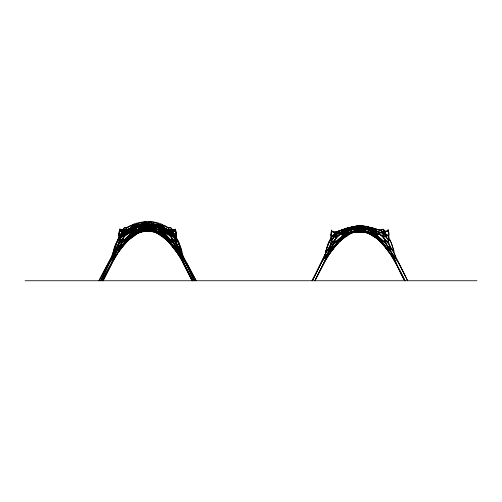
<?xml version="1.0" encoding="UTF-8"?>
<svg xmlns="http://www.w3.org/2000/svg" width="502" height="502" viewBox="0 0 502 502"><rect width="100%" height="100%" fill="white"/><g stroke="black" fill="none" stroke-linecap="round" stroke-linejoin="round"><path stroke-width="0.75" d="M113.069 254.909L112.718 257.463L114.368 257.4L116.633 254.89L114.381 257.463L112.705 257.4L115.767 253.171L112.103 262.766L102.979 280.743L112.103 262.766L120.129 249.067L112.103 262.766L102.979 280.743L112.103 262.766L117.305 248.992L119.238 245.698L124.44 239.724L129.591 234.748L134.919 231.083L138.025 229.571L144.582 227.626L147.582 227.381L153.549 228.372L160.245 231.083L165.572 234.748L170.724 239.718L175.926 245.704L177.859 248.992L183.061 262.766L192.184 280.743L183.061 262.766L167.787 237.044L164.976 233.399L152.903 223.603L150.405 222.656L144.89 222.06L140.987 222.267L134.574 224.827L132.032 226.371L128.085 230.713L118.528 244.022L100.726 280.743L109.543 262.766L120.48 245.704L126.435 228.372L126.084 227.381L124.609 227.337C121.722 230.951 122.394 236.147 119.721 239.981L121.089 240.433L122.833 239.718L124.433 239.718L125.425 240.427L127.037 239.981L138.063 231.648L141.614 228.372L144.457 226.954L153.047 225.392L156.022 224.231L158.205 224.231L165.754 226.289L172.581 231.648L175.731 236.323L180.268 248.208L182.446 257.463L185.621 262.766L194.437 280.743L176.629 244.022L165.309 228.423L163.131 226.371L158.036 223.603L154.177 222.267L147.582 221.256L134.825 223.541L128.33 226.954L122.582 231.648L119.426 236.323L116.803 242.817L114.895 248.208L112.705 257.4L109.543 262.766L100.726 280.743L113.069 254.909L117.499 246.777L119.721 239.975L119.294 231.798L119.206 233.913L121.095 234.001L122.413 232.614C130.187 228.172 138.088 222.631 147.582 223.051C157.076 222.631 164.976 228.172 172.751 232.614L174.062 234.007L175.951 233.913L175.869 231.805L175.644 238.023L177.815 240.803L180.802 250.385C177.143 247.643 175.474 242.41 175.644 238.017L177.808 240.816M127.452 229.703L126.077 229.571L125.381 231.083L123.53 232.269L122.042 234.227L124.521 234.748L124.546 233.035L123.53 232.269L122.042 234.221L124.521 234.754C128.274 230.751 135.433 228.51 137.04 223.083M108.363 263.173L119.903 247.04L124.063 236.48L124.12 234.842L126.127 230.713L125.776 229.59L124.352 229.276L123.341 230.305C117.844 248.151 107.346 263.996 98.982 280.743L112.09 255.587L115.993 243.784L118.767 237.565L122.068 233.317L124.05 231.811L130.514 228.504L147.582 225.724L150.198 225.881L161.305 228.617L163.426 229.433L167.361 232.872L177.319 245.177L196.182 280.743L186.794 263.173L175.261 247.04L171.1 236.48L171.031 234.848L169.03 230.713L169.381 229.59L170.805 229.276L174.068 234.001M171.822 230.305L170.805 229.276L169.199 229.885C165.233 229.765 162.629 226.377 158.877 225.731L158.205 225.887L158.268 227.199L159.812 228.617L161.305 228.617L162.981 229.897L165.855 236.473C160.069 232.156 153.022 229.979 145.919 229.276C137.68 231.303 129.855 234.923 123.963 241.211L122.331 241.217C123.806 237.666 124.264 234.014 126.127 230.663L125.776 229.59L124.358 229.282L123.228 230.656L121.528 231.56L119.664 231.384L118.616 235.105L119.099 241.255L120.505 241.795L123.963 241.211L124.979 241.795C131.882 238.544 137.291 232.344 144.45 229.47C149.941 229.219 155.256 226.314 160.69 227.651C175.543 229.094 181.071 245.434 183.374 258.022L181.605 258.015C172.807 248.113 165.208 233.869 150.995 231.378C143.164 230.763 135.339 233.01 127.803 232.872L127.182 232.049L125.745 231.755L122.457 231.874L119.664 231.384L119.457 230.236L118.616 235.105L120.48 235.469L121.93 234.227C127.96 232.614 132.716 227.82 139.098 227.117C149.144 229.583 160.502 230.794 168.164 238.657C182.038 248.716 183.65 267.215 192.906 280.743C185.2 264.761 176.089 249.318 165.265 235.294C159.642 231.623 154.641 225.85 147.582 225.373C131.857 222.888 122.381 238.789 115.184 250.015L113.433 251.151L112.09 255.581L111.783 258.022L113.559 258.015C123.323 246.614 133.363 228.83 150.995 231.378L152.878 230.23L154.296 231.974L156.367 231.278L157.496 233.235L159.655 233.01L160.37 235.469L168.572 241.249L177.124 250.04L178.555 250.071C177.984 243.646 173.705 238.237 172.707 231.874L167.982 232.049C158.657 226.17 146.917 224.181 136.343 227.726L124.063 236.48L121.534 235.789C123.95 232.357 128.688 232.125 131.731 229.433L132.672 227.237L134.699 226.151L139.5 225.781L147.582 224.137M388.743 237.289L388.874 234.71L387.067 235.294L385.586 234.139L375.615 230.631L371.938 230.368L371.229 230.782C359.363 226.753 346.449 230.092 336.39 237.013L333.843 236.204L334.665 232.664C342.753 229.747 351.03 225.586 359.878 226.647C372.566 229.684 382.963 239.73 390.738 249.827L389.32 249.864C382.549 244.775 378.495 235.532 369.579 233.794C363.398 231.435 356.138 229.816 349.957 233.053C332.694 243.985 323.577 262.973 314.93 280.743C319.059 271.733 324.631 263.362 327.499 253.811C328.898 248.672 332.5 244.669 336.334 241.161C341.868 235.438 349.053 232.125 356.765 230.5C367.539 228.128 381.84 226.546 388.749 237.32L388.341 241.161L389.539 245.064L395.118 255.462L395.413 257.871L398.682 263.079L407.637 280.743L395.112 255.424L391.428 243.508L388.743 237.289L388.328 241.123L386.916 241.795L383.459 241.368L382.43 242.014L380.842 241.437L375.747 237.741L365.889 231.755L351.482 228.686L342.853 229.684L340.456 230.474L334.326 233.781L331.069 237.584L326.469 248.86L324.392 257.884L321.129 263.079L312.162 280.743C320.088 266.838 324.807 250.774 335.637 238.751C339.766 232.589 345.746 227.77 353.27 226.716C368.65 222.204 381.382 233.066 389.539 245.064M388.749 237.32L388.786 232.602L388.887 234.735L387.08 235.319L385.58 234.108C380.842 233.53 376.789 229.991 371.932 230.242L371.216 230.638L359.871 228.498L346.01 230.399L344.083 230.06C340.77 232.865 336.07 233.16 332.726 235.72L330.95 235.005L331.866 231.284L331.684 230.104C330.165 237.176 333.334 246.457 325.955 251.038M119.52 232.031L119.633 230.035L119.846 230.732L119.52 232.031L119.294 231.805M173.234 234.227L173.096 233.323L171.113 231.817L165.942 228.918L158.268 227.199L156.066 227.117L153.072 228.109L144.457 229.565L134.768 233.091L131.863 234.842L126.592 241.249C131.505 234.591 139.87 231.874 147.582 230.299C155.294 231.874 163.652 234.591 168.572 241.249L170.184 241.795L171.195 241.211L172.832 241.217L174.658 241.795L176.064 241.255L176.447 233.016L176.547 235.105L174.683 235.469L173.234 234.227L167.982 232.049L166.432 233.254L164.568 233.254L157.233 231.755L144.632 231.56L142.279 230.23L140.861 231.974L138.79 231.278L137.667 233.235L135.509 233.01L134.793 235.469L126.592 241.249L118.039 250.04L116.608 250.071L111.356 263.173L102.257 280.743C108.658 267.095 116.52 254.238 124.979 241.795C128.612 234.61 136.029 231.039 142.248 226.54C153.731 221.357 163.395 230.186 173.234 234.227L176.397 237.565M116.79 247.856L118.604 246.896L119.903 247.04L120.455 247.844L118.039 250.04L116.608 250.071L116.79 247.856L118.604 246.896L123.963 241.211M119.846 230.732L119.991 228.95L119.846 230.732L120.191 230.092L126.077 229.571M120.48 245.704L119.238 245.698L117.499 246.789L117.305 248.992L118.71 248.986L121.064 246.777L120.48 245.698L119.238 245.704L117.499 246.777L117.305 248.986L118.71 248.992L127.037 239.975L125.425 240.427L120.129 249.08L121.064 246.777L120.48 245.704L121.741 242.648M175.951 233.913L175.731 236.323L179.063 244.355M132.823 224.607L131.888 226.923L132.346 227.531C137.592 226.967 142.988 225.611 147.582 223.051L150.267 224.614L150.405 225.749L145.913 226.151L144.877 227.237L144.563 229.885L149.238 229.276L153.587 230.707L160.37 235.463L160.546 235.099M183.061 262.766L192.184 280.743L183.061 262.766L180.795 257.4L165.691 238.017L168.126 239.981L169.739 240.433L170.724 239.718L172.324 239.718L174.068 240.427L176.629 244.022L194.437 280.743L185.621 262.766L182.452 257.4L176.453 248.986L165.378 236.712L162.61 234.227L159.893 232.614L150.594 228.849L149.219 227.337L144.582 227.626L144.89 224.614L149.226 223.76L150.405 222.656L150.029 221.551M118.767 237.565L121.923 234.227L122.068 233.317L129.221 228.918M393.348 248.76L393.882 250.981L392.125 249.908L390.569 247.681L388.761 246.739L387.519 246.84C393.43 254.313 395.381 263.738 400.389 271.82L391.359 255.562L380.422 239.027L377.517 235.927L375.138 231.422L370.997 229.295L362.695 227.299L357.154 226.672L357.066 227.243L358.246 228.354L359.89 228.824L361.528 228.341L362.695 227.299L362.482 225.342L362.475 227.462L359.871 228.498L357.28 227.362L357.28 225.335L357.148 226.421M119.721 239.975L121.089 240.427L122.833 239.718L124.44 239.724L125.425 240.433C131.913 229.458 144.394 218.238 158.117 223.083C159.73 228.51 166.89 230.751 170.636 234.754C172.983 243.056 176.88 250.78 182.452 257.4L180.783 257.463L178.53 254.89L174.1 246.789L174.677 245.704L175.92 245.698L177.664 246.777L179.158 249.067L180.802 250.372L179.603 246.438L180.274 248.195M129.472 238.017L119.689 250.391L120.969 248.195L125.575 242.805L132.051 236.316L135.038 234.007L135.264 232.621C140.384 231.284 145.04 227.268 150.594 228.849L150.475 229.985C161.707 231.861 169.262 241.688 175.474 250.391L175.035 249.067M388.222 231.51L388.065 229.753L387.864 230.914L388.222 231.51L388.441 230.826L388.793 232.621M176.629 244.016C174.897 238.601 173.56 232.093 167.712 229.703L174.138 229.941L174.972 230.092L175.311 230.732L175.531 230.041L175.644 232.024L174.972 230.092L175.173 228.956L175.644 232.031L175.869 231.805M388.071 229.759L387.864 230.92L388.561 232.809M129.855 228.423L127.452 229.703L128.085 230.707L129.008 231.202L133.149 230.713L135.603 229.709L136.249 226.923L135.458 226.082L133.978 226.082L132.346 227.531L129.591 234.754C136.732 233.675 142.938 227.124 150.594 228.849L149.219 227.337L147.582 228.492L145.938 227.337L144.582 227.626M135.038 234.001C137.259 231.83 141.275 230.449 144.689 229.985L144.57 228.849L145.944 227.337L150.581 227.626L150.035 224.526C142.317 223.842 133.118 226.772 127.803 232.872L127.157 231.943L119.664 231.384L121.528 231.56M145.938 227.337L150.581 227.626L150.7 226.954L142.11 225.392L139.136 224.231L136.958 224.231L130.652 225.743L126.272 227.626L124.609 227.337L123.63 228.849L122.061 229.985L120.191 230.092L124.458 229.847L126.435 228.372M173.096 233.317L172.701 231.874L175.499 231.384L175.706 230.236L176.215 233.242L175.499 231.384L168.007 231.943L167.361 232.872C163.238 227.971 156.68 225.047 150.274 225.166C143.352 224.482 138.295 229.383 132.955 232.872L135.477 231.943L141.608 231.868L135.025 234.221L134.793 235.463L134.618 235.099M161.964 226.728L163.426 229.433L162.981 229.897L156.386 229.081L144.758 225.781L145.122 224.526L145.931 224.137M171.439 228.492L173.102 229.985L174.972 230.092L172.23 230.167L170.554 227.337L169.08 227.381L168.728 228.372L170.617 233.035L170.636 234.748L173.115 234.221L172.23 230.167L170.554 227.337L168.892 227.619L166.833 226.948L160.333 223.541L158.117 223.083M405.421 276.175L398.682 263.079L395.413 257.871L393.687 257.902C385.724 248.415 378.627 236.662 366.636 231.798C356.84 230.305 345.345 233.279 338.957 241.236L337.363 241.788L336.334 241.161L332.908 241.801L331.483 241.255C332.657 237.088 337.011 235.513 338.492 231.566L338.417 231.102L332.286 246.978L330.479 250.052L324.386 258.041C326.469 249.067 328.239 238.205 336.346 232.595C342.703 228.755 350.07 228.046 357.28 227.362C364.885 227.657 376.011 227.695 378.113 236.931C394.014 246.601 395.049 266.374 404.869 280.743C398.237 265.941 389.508 252.286 380.409 238.921C375.791 234.202 369.328 231.88 362.89 231.064C355.573 229.502 349.718 233.593 344.046 237.54C336.177 242.836 330.059 250.379 324.392 257.884L326.112 257.884C334.614 247.731 339.634 233.957 352.824 228.623C358.384 225.687 365.092 226.201 371.016 227.644C361.873 224.614 352.617 228.172 345.338 233.832C339.616 238.845 333.09 243.42 329.061 250.046C325.597 260.833 319.937 270.634 314.93 280.743C320.903 268.507 327.229 256.359 335.349 245.384C337.884 240.289 341.843 236.053 347.139 233.844C357.123 229.64 369.252 230.531 378.113 236.931C370.099 234.453 361.854 229.872 353.157 232.012C341.184 236.856 334.062 248.565 326.105 258.047L324.386 258.041L321.117 263.192L312.162 280.743C320.69 265.727 325.729 248.252 338.43 236.028C342.559 230.173 350.013 226.402 357.154 226.672M113.433 251.151C114.688 244.248 118.171 238.601 124.12 234.842L123.097 234.001L121.93 234.227M144.752 228.41L144.563 229.86L149.238 229.276L150.594 229.885L150.405 228.41M117.499 246.789L116.006 249.08L114.362 250.385C115.554 243.319 118.899 237.415 124.546 233.035L123.53 232.275M123.63 228.849L123.724 228.492M388.215 231.497L388.435 230.813M145.128 224.526L144.965 225.887L156.392 229.019L159.027 229.427L159.812 228.617L161.299 228.617M129.899 235.294L129.309 236.473L133.388 234.001L135.025 234.221L132.246 235.789L129.309 236.48C130.79 233.838 130.846 230.154 133.858 228.617L135.345 228.617L136.895 227.199L136.958 225.881L134.705 226.151L128.11 229.565L125.964 229.866L124.358 229.282L123.228 230.65L124.358 229.282L125.964 229.866C132.98 227.136 140.309 226.603 147.575 228.918C154.447 229.634 159.084 235.488 165.855 236.473C157.415 226.113 142.449 221.42 130.514 228.504M115.56 246.457L116.803 242.817M327.122 247.354L329.657 240.709L336.472 235.394L335.411 234.484L334.232 234.716L332.707 235.865L330.937 235.137L331.238 233.104M144.758 225.749C151.133 225.831 155.708 230.004 160.119 234.007C156.266 230.38 149.69 229.489 144.237 230.092L142.355 228.95L140.993 230.732L138.928 230.035L137.862 232.031L135.709 231.798L134.887 233.913C140.127 229.652 147.08 229.539 153.461 230.161C157.86 228.385 161.813 231.271 166.156 231.202L167.712 229.703L169.086 229.571M120.455 247.844L119.056 251.151C122.024 245.39 128.154 242.278 130.451 236.26L132.246 235.783L135.496 232.049L136.136 229.427L135.352 228.617L133.858 228.617M145.134 221.551L144.978 223.076C150.6 225.078 156.825 226.684 162.811 227.531L163.275 226.923L162.341 224.607M132.051 236.323L129.472 238.023C129.554 233.813 134.084 232.909 135.603 229.703L141.702 230.161L147.582 229.947L144.237 230.092L142.355 228.956L140.993 230.732L138.928 230.041M117.349 240.816L118.095 239.498L124.546 233.041M387.833 250.04L386.904 247.768L387.506 246.771L388.761 246.739L390.581 247.724L390.751 249.877L389.332 249.927L386.916 247.844L387.519 246.84M126.893 240.816L128.694 239.498L126.893 240.809L120.969 248.195M116.608 250.071L118.604 246.896M121.095 234.007L122.582 231.654L124.458 229.847M132.246 235.783L135.477 231.943L136.136 229.427L135.345 228.617M171.897 238.663L171.038 234.842L172.067 234.001L173.636 235.789L171.1 236.48L159.812 228.617L159.027 229.427C158.858 234.396 165.685 234.434 166.08 239.272C169.431 243.1 173.397 246.633 176.102 251.151L174.709 247.844L175.261 247.04L176.56 246.896L178.373 247.856L179.98 250.021L181.73 251.151L178.599 241.813L177.808 240.602L171.038 234.842L169.412 231.83L169.199 229.885L170.805 229.282L171.929 230.65L173.636 231.56L175.499 231.384L173.636 231.56M119.514 250.009L122.927 245.171M127.037 239.981L134.919 231.083M123.103 234.014L121.534 235.789L122.325 236.266L124.126 234.848M122.325 236.266L117.355 240.602M136.343 227.726L136.895 227.117L136.958 225.887L134.699 226.151M168.27 240.809L166.463 239.492L165.691 238.023L160.119 234.001L159.893 232.614L162.61 234.227L165.572 234.754L162.811 227.531L161.18 226.082L159.705 226.082L158.914 226.923L159.561 229.703M162.981 229.897L163.42 229.433L162.497 227.237L160.458 226.151L147.582 224.137M131.731 229.433L132.177 229.897L133.683 229.897L138.772 229.019L144.877 227.237L145.913 226.151L147.582 225.724L149.251 226.151L150.198 225.881L150.035 224.526L149.232 224.137M120.361 248.992L122.011 247.304M386.207 243.934L383.44 236.662L383.377 235.011L384.419 234.014L385.975 235.702L388.328 241.123M133.199 226.728L131.737 229.433L132.183 229.897M386.841 238.055L383.359 234.974L384.4 233.988L385.988 235.733L386.854 238.092C391.541 239.667 391.685 244.938 393.361 248.791M124.433 239.718L127.37 237.044M123.875 244.374L125.575 242.817M137.887 233.317L141.577 230.707L145.919 229.276L150.594 229.885L150.28 227.23L149.251 226.151L138.778 229.081L133.683 229.897M138.025 229.571L139.813 229.853L141.608 228.372M114.356 250.372L116 249.067M128.085 230.707L129.008 231.202L131.468 229.307M172.751 232.614L173.115 234.227L171.634 232.275L170.617 233.035L175.644 238.023M171.634 232.275L170.617 233.041L172.355 234.679L170.636 234.748L166.156 231.202L164.323 231.202L162.811 227.531M135.979 228.423L138.834 226.371M124.521 234.748L126.422 233.392M140.535 224.827L142.261 223.603M147.582 228.492L149.219 227.337M140.867 231.974L144.632 231.554L144.526 230.65L145.919 229.276L147.582 230.299L149.238 229.276L150.631 230.65L150.531 231.56L159.68 231.943L164.574 233.254L163.909 231.51L158.268 227.117L158.205 225.887L158.877 225.731M129.409 226.289L128.33 226.954L130.652 225.743M147.582 230.299L149.238 229.276L150.631 230.65L147.582 230.299L145.919 229.276L144.526 230.65L144.632 231.554M132.032 226.371L134.574 224.827M152.809 228.956L150.475 229.985C153.003 227.456 163.514 238.073 159.448 231.805L157.295 232.024L156.235 230.041L154.164 230.732L152.809 228.956L154.164 230.732M124.057 236.48L128.725 233.254L127.803 232.872M131.863 234.842L133.388 234.007L135.025 234.221M166.156 231.202L167.072 230.707M388.341 241.161L386.929 241.845L385.09 241.236L383.446 241.286L382.417 241.914L380.83 241.324L367.728 232.47L363.002 230.449L354.393 229.219L351.431 228.19L348.683 228.523L344.083 230.06L345.075 228.686L359.878 225.304L367.941 227.111L372.936 228.899L377.811 231.686L386.916 241.795L389.552 245.108L390.569 247.681L390.738 249.827M331.339 231.227L331.546 231.911L331.866 231.315L332.682 231.428L334.665 232.664L339.509 232.834L341.115 234.233L342.985 234.246L350.296 232.702L359.896 232.388L371.932 232.815L376.826 234.089L378.703 234.014L380.315 232.577L381.771 232.062L385.09 231.761L387.864 230.914L380.321 232.401L379.65 233.443C373.275 234.327 366.567 231.359 359.884 232.137C353.195 231.686 346.65 233.468 340.149 233.286L339.521 232.558L338.078 232.351L334.671 232.57L331.866 231.284L331.684 230.161M167.354 232.872L166.432 233.254L171.1 236.48L173.636 235.789L172.06 234.014M168.126 239.975L169.739 240.427L170.724 239.724L172.324 239.718L174.068 240.433L175.443 239.975M386.044 231.322L387.864 230.92L386.044 231.322L384.281 230.543L383.101 229.232L381.765 229.778L381.401 230.964L383.359 234.974M174.068 240.433L175.443 239.981M385.09 231.761L383.101 229.232L381.602 230.123L379.443 230.06L370.413 227.506C371.844 232.821 379.575 233.461 383.459 236.712L385.988 235.733L385.48 233.217C381.658 230.506 377.046 229.263 372.584 228.052M133.149 230.707L129.008 231.202M144.457 226.954L147.582 226.289M159.893 232.621L161.537 232.269L165.572 234.754L164.976 233.399L167.787 237.044M174.683 235.469L176.547 235.105M144.883 227.23L149.251 226.151L150.28 227.23M129.309 236.473L130.451 236.26M168.892 227.626L170.554 227.337M160.37 235.469L160.138 234.221L161.776 234.001L162.912 235.783L164.712 236.26L163.301 234.842M160.138 234.221L161.776 234.007L162.912 235.789M157.295 232.031L159.448 231.805M129.591 234.748L130.746 234.679L132.082 233.041L133.626 232.269L135.264 232.621M144.689 229.985L139.813 229.853M386.22 244.003L389.32 249.864L395.413 257.871L393.7 257.953C384.45 247.687 375.854 230.751 359.896 231.56C346.782 231.955 338.812 241.299 330.479 250.052L329.061 250.046C330.084 244.625 331.96 238.826 335.411 234.484L344.177 230.845L347.855 230.5L348.564 230.895C347.616 235.407 341.442 235.84 340.632 240.765L338.75 241.895L337.463 243.89L335.694 245.309L331.502 251.22L332.895 247.957L332.286 246.978L331.038 246.971L329.237 247.938L327.687 250.121L325.93 251.195C327.768 246.689 327.649 240.27 332.983 238.243L334.671 232.57L345.075 228.686L349.361 227.569L349.298 228.743L347.855 230.5L346.185 231.617L344.667 231.604L341.693 237.051L344.573 236.266L345.715 234.547L347.346 234.798L347.133 235.953L338.963 241.531L337.382 242.133L336.353 241.525L334.715 241.512L332.901 242.102L331.477 241.487L331.188 239.46M176.453 248.986L177.859 248.992L175.92 245.698L174.683 245.698L174.1 246.777L176.453 248.986L177.852 248.986L177.664 246.777L175.926 245.704L173.416 242.648M171.195 241.211L172.832 241.217M25.1 280.743L476.9 280.743M124.609 227.337L126.272 227.626M173.102 229.985L174.972 230.092M165.572 234.748L164.418 234.679L163.081 233.041L160.245 231.083L159.561 229.709L162.014 230.713M135.709 231.805L137.862 232.031M118.616 235.105L120.48 235.469M150.035 224.526L155.664 225.781L160.458 226.151L167.047 229.565L169.199 229.866L170.805 229.276L171.935 230.656M150.581 227.626L153.549 228.372L157.101 231.648M372.584 228.071L374.712 228.636L375.615 230.55L375.126 231.322L371.216 230.638C372.183 235.162 378.364 235.62 379.161 240.577L381.037 241.719C383.296 244.995 386.364 247.586 388.297 251.138L387.826 249.965M154.177 222.267L155.626 222.662M153.047 225.392L156.329 226.371M378.1 236.812L375.214 236.047L374.078 234.315L372.44 234.572L372.653 235.739L372.879 235.011L372.001 232.903L369.836 233.091L368.713 231.115L366.636 231.798L365.211 230.054L363.322 231.215L362.921 232.169L359.884 231.052L356.853 232.144L356.47 231.209L354.594 230.035L353.163 231.773L351.086 231.077L349.957 233.053L347.792 232.853L346.92 234.961L347.127 235.67L347.34 234.484L345.702 234.202L344.567 235.946L341.649 236.624C343.13 234.139 343.186 230.543 346.192 229.245L347.685 229.238L349.241 228.121L349.342 227.425L345.1 228.837L344.177 230.845L344.667 231.604C349.825 227.964 356.426 227.833 362.475 227.676C368.148 228.579 372.628 233.079 377.517 235.927M119.099 241.255L120.505 241.795M164.512 225.743L166.833 226.954M393.869 250.944L392.112 249.87L390.581 247.724M171.031 234.848L176.29 239.272M163.445 237.559L166.08 239.272L165.742 238.149L168.572 241.249M161.776 234.001C159.95 233.235 159.216 231.259 159.027 229.427M163.275 226.923L165.309 228.423M384.105 245.233L382.336 243.815L381.049 241.82L379.161 240.696C378.357 235.758 372.214 235.3 371.229 230.782L375.138 231.422L375.615 230.631L374.712 228.617L370.413 227.469C371.938 232.69 379.575 233.392 383.44 236.662L385.975 235.702L385.084 231.742L383.101 229.226L381.765 229.778L381.401 231.039L383.377 235.011M388.611 239.065L390.129 240.326M331.019 233.022L331.345 231.133L331.546 231.842M384.162 230.192L383.101 229.226L381.589 230.092C370.099 227.82 356.916 228.548 347.133 235.953L346.913 235.212L347.792 233.104L349.957 233.298L351.08 231.322L353.157 232.012L354.588 230.267L356.47 231.428L356.866 232.413L359.896 231.34L362.927 232.401L363.316 231.416L365.199 230.242L366.629 231.98L368.706 231.284L369.836 233.254L372.001 233.053L372.879 235.162L372.66 235.896L372.446 234.735L374.078 234.472C378.094 239.065 382.85 243.175 386.916 247.844M161.537 232.269L160.245 231.083L162.61 234.227M170.705 229.847L172.581 231.654M385.373 247.222L388.291 251.063M135.458 226.082L136.249 226.923M172.23 245.171L174.709 247.844M172.581 246.444L175.474 250.391L175.035 249.08M158.745 224.996L159.705 226.082M165.258 235.294L168.164 238.663M168.126 239.981L165.371 236.718L164.418 234.679L165.691 238.023M392.313 253.874L395.425 257.909M131.888 226.923L132.346 227.531M188.369 271.852L192.906 280.743M174.539 238.155L176.058 241.255M385.09 241.236L383.459 236.712M179.396 253.171L180.795 257.4L182.446 257.463L182.094 254.89M177.664 246.789L177.859 248.992M119.426 236.316L119.514 238.017M330.95 235.005L331.069 237.584M336.466 235.068C335.756 240.301 333.002 245.208 330.479 249.814L329.061 249.82L329.243 247.712L331.031 246.708L332.28 246.708L332.889 247.699L331.508 251.019C334.439 247.373 336.729 243.081 340.632 240.521L342.766 236.354L347.108 233.449L348.457 230.041L347.685 229.238L336.403 236.637L333.849 235.978L335.405 234.233L336.466 235.068M357.198 229L356.891 231.34L359.896 232.388L362.896 231.296L362.582 228.981L361.528 228.341L359.884 227.877L357.198 229M357.179 228.617L356.878 230.995L359.884 232.137L362.89 231.064L362.569 228.705L361.515 228.071L359.878 227.588L357.179 228.617M335.549 232.231L331.866 231.315C332.776 234.02 344.441 229.006 335.549 232.231M150.995 231.378L150.531 231.56L150.995 231.378M402.642 276.182L400.383 271.802L404.869 280.743L402.642 276.188"/></g></svg>
